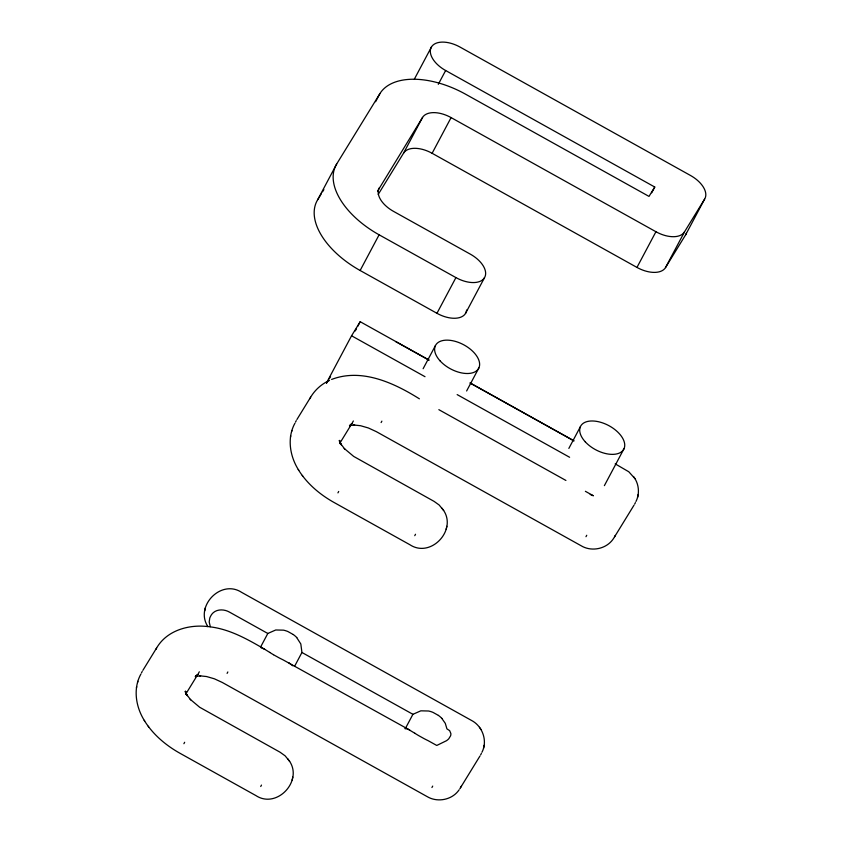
<?xml version="1.0" encoding="UTF-8"?>
<svg xmlns="http://www.w3.org/2000/svg" width="842" height="842" viewBox="0 0 842 842"><rect width="100%" height="100%" fill="white"/><g stroke="black" fill="none" stroke-linecap="round" stroke-linejoin="round"><path stroke-width="1.26" d="M185.556 692.724L185.619 691.492M339.589 441.903L339.652 440.671M294.805 665.896L301.941 652.476L300.815 643.962L296.668 637.51M140.93 674.021C132.689 688.767 135.899 707.396 144.719 721.099M481.94 752.295C487.865 741.076 482.613 726.13 471.457 720.415L241.591 592.347C220.993 578.822 194.513 606.366 207.9 626.606M294.963 423.2C286.722 437.945 289.932 456.585 298.763 470.289M144.203 720.331C152.739 734.287 165.558 745.149 179.693 753.116L255.915 795.585C276.892 809.394 303.604 780.608 289.09 760.558M298.236 469.51C306.772 483.466 319.592 494.328 333.727 502.295L409.949 544.763C430.925 558.572 457.638 529.786 443.124 509.736M635.973 501.474C639.741 494.117 639.078 484.781 634.5 477.93M136.446 687.903L136.709 686.693M137.572 682.536L137.835 681.304M204.732 610.839L204.995 609.629M205.101 609.092L205.364 607.85M290.479 437.082L290.743 435.872M291.606 431.725L291.869 430.483M292.142 780.081L292.406 778.839M292.511 778.303L292.774 777.092M446.176 529.26L446.439 528.018M446.544 527.492L446.807 526.271M483.518 748.275L483.782 747.043M483.887 746.507L484.15 745.286M637.552 497.454L637.815 496.222M637.92 495.685L638.183 494.475M466.626 310.024A24.439 13.735 28 0 1 436.956 313.298L360.134 270.493A73.317 41.205 28 0 1 317.718 199.67L336.695 163.969L379.879 93.651A73.317 41.205 28 0 1 465.489 94.157L649.003 196.407L654.76 187.029L445.639 70.517A24.439 13.735 28 0 1 431.493 46.91L414.359 79.148M375.595 101.714L379.879 93.651M377.532 191.208L422.558 117.427A24.439 13.735 28 0 1 451.091 117.596L655.939 231.729A24.439 13.735 28 0 0 684.483 231.897L704.638 199.08A24.439 13.735 28 0 0 690.493 175.473L460.037 47.078A24.439 13.735 28 0 0 431.493 46.91M438.293 84.326L445.639 70.517M378.216 194.418L403.581 153.118L422.558 117.427M141.477 672.874L142.235 671.453M155.875 649.435L156.633 648.003M360.134 270.493L379.111 234.802A73.317 41.205 28 0 1 336.695 163.969M403.581 153.118A24.439 13.735 28 0 1 432.114 153.286L451.091 117.596M295.51 422.053L296.268 420.632M309.909 398.613L310.666 397.192M326.443 383.005L351.556 335.779L360.197 321.707L429.062 360.081M355.292 330.927L356.524 328.622M357.745 326.317L360.197 321.707M198.554 673.211L199.312 671.79M352.587 422.389L353.345 420.968M183.903 743.707L184.661 742.276M227.087 673.379L227.845 671.958M337.937 492.886L338.695 491.454M436.956 313.298L455.932 277.597A24.439 13.735 28 0 0 484.466 277.765L465.489 313.466M260.683 646.877L267.819 633.468L275.734 629.984L283.48 630.153A22.597 19.282 26.4 0 1 287.88 631.532L293.227 634.51M381.121 422.558L381.879 421.137M423.126 368.722L435.367 345.694M466.626 390.983L478.866 367.954M260.725 786.502L261.483 785.081M414.759 535.68L415.516 534.26M651.697 192.786L654.76 187.029M432.114 153.286L636.962 267.419L655.939 231.729M405.191 728.846L412.917 714.311L420.832 710.827L428.589 711.006A22.597 19.282 26.4 0 1 432.977 712.374L438.324 715.353M568.845 448.418L580.475 426.547M636.962 267.419A24.439 13.735 28 0 0 665.506 267.598L684.483 231.897M665.506 267.598L685.651 234.781L704.638 199.08M431.935 787.512L432.704 786.091M604.377 485.645L623.964 448.797M585.979 536.701L586.737 535.27M460.479 787.68L461.237 786.26M480.635 754.864L481.392 753.443M614.513 536.87L615.27 535.438M634.668 504.053L635.426 502.621M317.718 199.67L321.139 194.081M322.507 191.85L323.886 189.618M142.877 670.348L157.275 646.909C167.747 630.09 189.303 624.28 208.048 626.606M296.91 419.526L311.308 396.098C315.708 389.246 322.076 383.731 329.517 380.405M326.549 383.142L327.875 380.984M329.201 378.816L330.538 376.658M185.577 694.397L197.912 674.305L195.712 676.61L197.523 674.884M339.61 443.587L351.945 423.484L349.746 425.789L352.356 423.094L350.314 425.263M459.837 788.775L479.993 755.969M634.026 505.147L613.871 537.964C607.324 548.805 591.937 552.299 581.169 545.774L376.321 431.641L368.386 427.978L360.587 425.726L353.798 425L354.661 425L349.483 425.568L351.567 425.021M198.323 673.916L195.249 676.726M459.111 789.817C452.28 799.942 437.514 802.847 427.136 796.595L222.288 682.462L214.352 678.789L206.553 676.536L199.764 675.821L200.628 675.821L195.449 676.389L197.533 675.842M350.219 425.389L351.251 424.852M196.186 676.21L197.217 675.673M331.611 379.437C361.671 367.901 394.088 382.91 419.39 398.824M405.086 728.351L408.286 729.309L414.895 733.298M208.774 626.701C229.14 628.774 247.285 639.131 264.63 649.235L269.798 652.455M260.915 647.635L264.63 649.235M590.21 494.464L593.399 495.77L585.379 491.307M409.738 730.077L282.986 659.802A22.597 3.863 28.8 0 1 278.944 657.76L273.703 654.855M379.111 234.802L455.932 277.597M470.373 383.099L573.676 440.65M395.624 341.536L428.788 360.008M469.962 382.952L574.023 440.924M615.197 463.868L628.795 471.773L635.015 478.698M351.556 335.779L425.01 376.7M457.153 394.603L569.624 457.28M438.85 409.665L565.919 480.456M267.819 633.468L229.54 612.145C224.035 608.913 215.836 608.819 211.731 614.334A29.67 24.523 31.6 0 0 209.784 617.996L209.195 621.975L210.3 626.659M301.941 652.476L412.917 714.311M288.606 662.591L292.837 665.812M441.776 718.352L445.292 723.352L446.934 728.888L449.649 730.635L450.859 733.508A22.597 11.304 -0.4 0 1 450.586 735.813L448.786 738.76A22.597 11.304 -0.4 0 1 446.407 740.749L436.766 745.454L428.083 740.644A22.597 3.863 28.8 0 1 424.042 738.613L418.695 735.624A22.597 3.863 28.8 0 1 414.801 733.245M443.65 510.505L439.177 505.032L434.114 501.4L353.703 456.427L344.252 448.491L344.694 448.997L340.347 443.26L341.294 444.85L339.368 440.545L339.915 442.724L339.473 440.398L339.621 441.576M289.616 761.326L285.143 755.853L280.081 752.222L199.659 707.248L190.218 699.313L190.66 699.818L186.314 694.071L187.261 695.671L185.335 691.366L185.882 693.545L185.44 691.208L185.587 692.398M633.51 476.467L633.952 477.14M442.134 508.273L442.587 508.947M479.466 727.288L479.919 727.962M480.466 728.751L480.982 729.519M302.257 475.435L302.71 476.109M288.101 759.095L288.553 759.758M148.224 726.257L148.676 726.93M686.409 233.15A24.439 13.735 28 0 1 685.651 234.781M484.466 277.765A24.439 13.735 28 0 0 470.331 254.158L393.509 211.363A24.439 13.735 28 0 1 379.363 187.755M438.419 715.405A22.597 19.282 26.4 0 1 441.871 718.405M293.321 634.563A22.597 19.282 26.4 0 1 296.763 637.562M273.503 654.729A22.597 3.863 28.8 0 1 269.703 652.403M440.219 361.029A24.439 13.735 28 0 0 478.456 368.712A24.439 13.735 28 0 0 452.68 340.736A24.439 13.735 28 0 0 440.219 361.029M585.316 441.882A24.439 13.735 28 0 0 623.564 449.565A24.439 13.735 28 0 0 597.788 421.579A24.439 13.735 28 0 0 585.316 441.882"/></g></svg>
